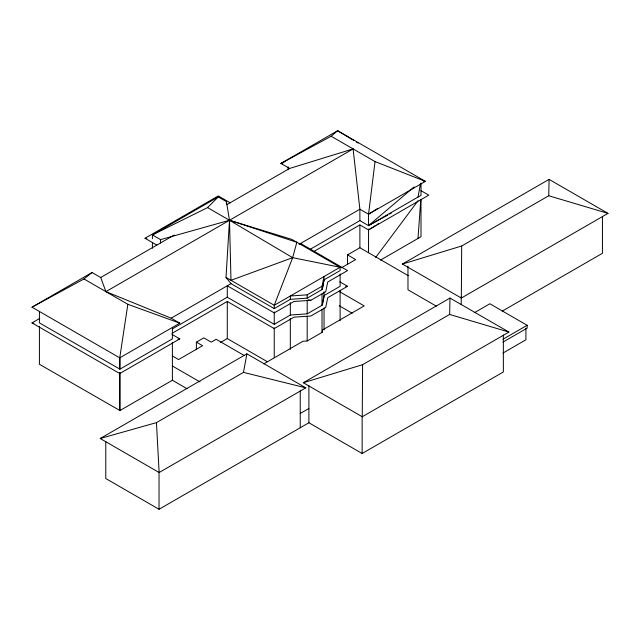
<?xml version="1.0" encoding="UTF-8"?>
<svg xmlns="http://www.w3.org/2000/svg" width="640" height="640" viewBox="0 0 640 640"><rect width="100%" height="100%" fill="white"/><g stroke="black" fill="none" stroke-linecap="round" stroke-linejoin="round"><path stroke-width="0.96" d="M362.248 416.752L362.608 364.688L449.64 314.44L508.92 332.072L362.248 416.752L303.336 382.736L450 298.056L508.92 332.072M461.328 298.056L461.688 246L548.728 195.752L608 213.384L461.328 298.056L402.416 264.048L549.088 179.368L608 213.384M449.64 314.44L450 298.056M548.728 195.752L549.088 179.368M274.248 308.608L274.248 305.28L292.656 257.664L296.856 242.28L229.496 220.272L160.544 239.632L152.408 234.928L207.56 207.608L229.496 220.272L291.872 239.4L340.112 267.256L340.112 270.584L324.048 279.856L322.016 289.592L307.184 298.16L290.32 299.328L274.248 308.608L230.992 283.632L226.008 277.424L229.496 220.272L226.408 201.6L218.264 196.904L152.408 234.928L152.408 238.736M380.472 260.128L417.984 238.472L420.792 199.752M289.608 168.44L280.96 163.448L331.152 136.248L375.032 161.584L368.544 214.208L359.888 209.216L353.088 148.92L289.608 168.44L227.144 204.504M32 307.184L92.048 272.512L100.696 277.512L105.904 291.632L171.152 318.184L179.8 323.176L119.752 357.848L32 307.184L83.96 278.968L127.84 304.296L119.752 357.848L119.752 369.264L172.384 338.88L172.384 327.456M100.224 438.512L156.448 422.624L243.48 372.376L246.888 353.84L305.808 387.848L159.136 472.528L100.224 438.512L246.888 353.84M310 249.432L359.888 220.632L368.544 225.624L417.984 197.08L420.472 183.896M322.016 289.592L322.016 286.264L324.048 276.528L324.048 281.288M322.424 289.072L323.44 284.208M172.384 328.888L227.28 297.192L274.248 324.304L290.32 315.032L307.184 313.856L322.016 305.296L324.048 295.56L340.112 286.28L340.112 273.912M322.424 304.776L324.048 296.984L324.048 291.752M263.824 363.864L302.968 341.264L307.184 340.976L322.016 332.408L322.52 329.976L364.216 305.904L339.24 291.488M375.696 257.44L418.024 200.76M207.56 207.608L218.264 196.904M331.152 136.248L337.64 130.72L425.4 181.384L368.544 214.208L377.704 208.424M368.544 213.256L368.544 225.624L414.168 186.88M83.96 278.968L92.048 272.512M314.32 251.224L359.888 224.912L368.544 229.912L375.2 225.704M376.872 224.648L378.536 223.6M156.832 245.096L144.992 238.264L218.264 195.952L230.112 202.792M282.816 163.8L280.96 163.448L337.64 130.72L353.808 140.48M100.696 277.512L174.224 235.056M172.016 334.384L179.8 338.88L119.752 373.544L32 322.88L39.72 318.424M105.904 291.632L353.088 148.92M171.152 318.184L230.992 283.632M299.08 244.32L359.888 209.216L359.888 220.632M172.016 333.384L227.28 301.472L274.248 328.592L294.024 317.168L310.888 316L325.72 307.432L327.752 297.696L347.528 286.28L339.848 281.848M368.544 229.912L428.792 195.12L420.984 190.688M196.384 349.76L196.384 342.144L203.8 337.864L211.216 342.144L216.16 339.296L244.248 355.512M347.528 264.4L347.528 254.888L359.888 247.752L408.256 275.672M341.504 267.76L355.664 259.584L347.528 254.888M220.576 342.456L227.28 338.576L267.416 361.752M290.32 299.328L290.32 296L307.184 294.832L322.016 286.264M187.064 388.736L172.384 380.264L119.752 410.648L119.752 372.688M227.28 297.192L227.28 285.776L274.248 312.888L294.024 301.472L310.888 300.296L325.72 291.736L327.752 282L347.528 270.584L300.56 243.464M474.704 312.52L489.864 303.768L527.144 325.296L527.144 328.152L502.944 342.12M300.24 413.48L308.896 408.488M105.784 441.536L105.784 478.536L159.032 509.28L308.896 422.76L362.144 453.504L503.352 371.976L503.352 334.976M502.208 311.152L602.44 253.28L602.44 216.288M502.944 339.264L527.144 325.296M502.936 353.064L525.912 339.8L525.912 328.152M417.984 197.08L421.008 195.344L421.008 182.976M417.984 238.472L421.008 236.728L421.008 199.768M368.544 225.624L387.776 215.048M389.528 214.088L391.28 213.12M280.96 163.448L285.424 161.296M292.656 257.664L230.992 280.304L229.496 220.272L292.656 257.664L340.112 267.256L274.248 305.28L226.008 277.424M402.416 264.048L461.688 246M303.336 382.736L362.608 364.688M345.672 286.64L347.528 286.28M177.944 339.232L179.8 338.88M423.64 181.256L425.4 181.384L375.032 161.584M144.992 238.264L146.84 238.616M308.112 299.76L310.888 300.296M32 322.88L33.856 323.24M243.48 372.376L305.808 387.848M127.84 304.296L179.8 323.176M436.32 306.16L407.976 289.792L407.976 266.08M339.24 305.76L352.16 313.216M196.384 342.144L202.568 345.712L178.568 359.568L172.384 356M172.384 365.992L200.016 381.944M356.36 142.024L358.056 143.048M156.448 422.624L159.136 472.528M461.232 296.808L461.232 304.64M368.544 229.032L368.544 252.744M362.144 416.536L362.144 453.504M359.888 225.024L359.888 247.752M340.112 290.704L340.112 320.68M324.048 307.976L324.048 329.952M322.52 329.976L322.52 331.88M322.016 293.88L322.016 305.296M322.016 309.688L322.016 332.408M308.896 385.76L308.896 422.76M307.184 294.832L307.184 298.16M307.184 300.536L307.184 313.856M307.184 316.272L307.184 340.976M300.24 390.752L300.24 427.752M290.32 302.664L290.32 315.032M290.32 318.456L290.32 349.424M288.376 167.728L288.376 169.632M288.208 166.88L288.208 169.736M274.248 311.936L274.248 324.304M274.248 327.736L274.248 357.704M227.28 301.616L227.28 338.576M226.408 201.6L226.408 204.104M172.384 342.28L172.384 380.264M160.544 239.632L160.544 242.96M159.032 472.312L159.032 509.28M152.408 242.544L152.408 248.248M119.928 357.744L119.928 369.168L39.416 322.88L39.416 311.464M119.928 372.592L119.928 410.552L39.416 364.272L39.416 326.304"/></g></svg>
